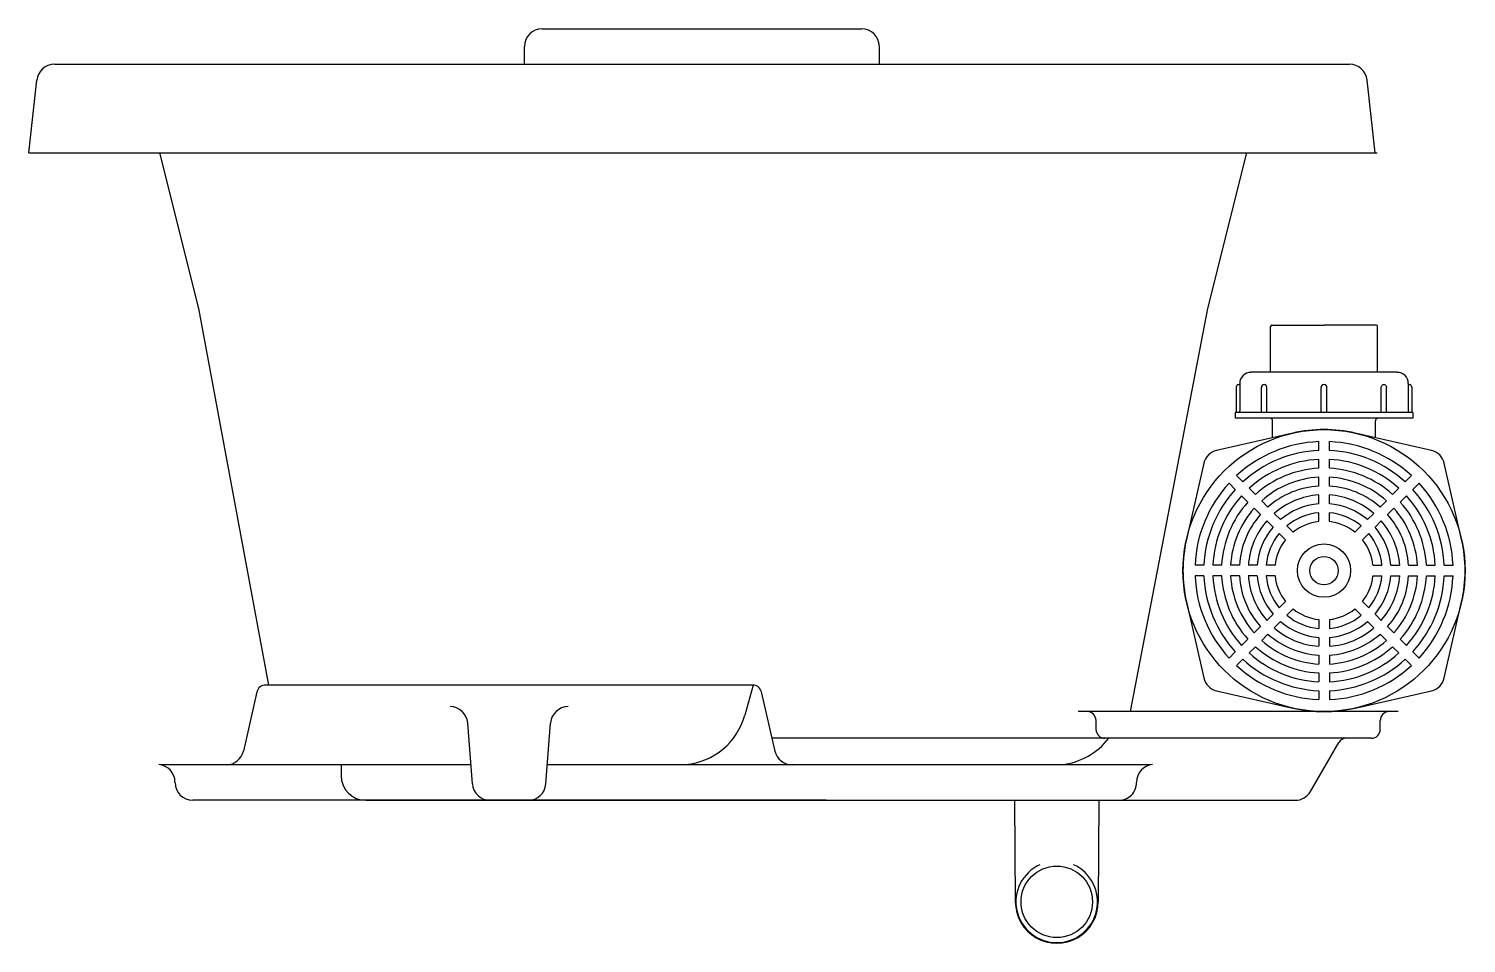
# Model space of a CAD drawing. Header units: millimetres. Extents: x -1265.713 to -1264.903, y 2265.394 to 2265.909.
import ezdxf

# ---------------------------------------------------------------- set-up
doc = ezdxf.new("R2010")
doc.units = ezdxf.units.MM
doc.header["$LTSCALE"] = 10
doc.layers.add('BOMBA-HJ', color=7, linetype='Continuous')
doc.layers.add('jacuzzi', color=1, linetype='Continuous')

# ---------------------------------------------------------------- blocks, each defined once
blk = doc.blocks.new('*E2')
at = {"layer": 'BOMBA-HJ', "color": 1, "linetype": 'Continuous'}
for centre, start, end in [((3.16, 18.577), 270, 0), ((12.74, 18.577), 180, 270)]:
    blk.add_arc(centre, 0.04, start, end, dxfattribs=at)

msp = doc.modelspace()

# ---------------------------------------------------------------- linework, layer by layer
at = {"layer": 'jacuzzi'}
for p, q in [((-1265.42329, 2265.90936), (-1265.24329, 2265.90936)), ((-1265.43329, 2265.88936), (-1265.43329, 2265.89936)), ((-1265.23329, 2265.88936), (-1265.23329, 2265.89936)), ((-1265.69822, 2265.88936), (-1264.96836, 2265.88936)), ((-1265.71268, 2265.83936), (-1265.70817, 2265.88045)), ((-1264.9539, 2265.83936), (-1264.95842, 2265.88045)), ((-1265.71268, 2265.83936), (-1264.95268, 2265.83936)), ((-1265.63896, 2265.83936), (-1265.61702, 2265.75161)), ((-1265.02641, 2265.83936), (-1265.04835, 2265.75161)), ((-1265.61702, 2265.75161), (-1265.57764, 2265.53936)), ((-1265.04835, 2265.75161), (-1265.09193, 2265.52436)), ((-1265.58408, 2265.53548), (-1265.59171, 2265.50213)), ((-1265.3045, 2265.53936), (-1265.57921, 2265.53936)), ((-1265.3045, 2265.53936), (-1265.3092, 2265.52229)), ((-1265.29981, 2265.53548), (-1265.29218, 2265.50213)), ((-1264.94097, 2265.52436), (-1265.12119, 2265.52436)), ((-1265.11119, 2265.51436), (-1265.11119, 2265.51936)), ((-1264.95097, 2265.51436), (-1264.95097, 2265.51936)), ((-1265.46265, 2265.4836), (-1265.46528, 2265.51793)), ((-1265.42124, 2265.4836), (-1265.41861, 2265.51793)), ((-1264.95597, 2265.50936), (-1265.29383, 2265.50936)), ((-1264.9903, 2265.47936), (-1264.97442, 2265.50686)), ((-1265.46348, 2265.49436), (-1265.63821, 2265.49436)), ((-1265.53666, 2265.49436), (-1265.53666, 2265.48836)), ((-1265.08042, 2265.49436), (-1265.42041, 2265.49436)), ((-1265.63026, 2265.48436), (-1265.63026, 2265.48457)), ((-1265.26331, 2265.47436), (-1265.62026, 2265.47436)), ((-1265.52266, 2265.47436), (-1265.07392, 2265.47436)), ((-1265.15708, 2265.47436), (-1265.15667, 2265.41705)), ((-1265.14952, 2265.47436), (-1264.99896, 2265.47436)), ((-1265.10953, 2265.47436), (-1265.10995, 2265.41705))]:
    msp.add_line(p, q, dxfattribs=at)
at = {"layer": 'jacuzzi', "linetype": 'Continuous'}
for p, q in [((-1265.01278, 2265.71565), (-1265.01278, 2265.74144)), ((-1265.01202, 2265.7422), (-1264.98268, 2265.7422)), ((-1264.95335, 2265.7422), (-1264.98268, 2265.7422)), ((-1264.95259, 2265.71565), (-1264.95259, 2265.74144)), ((-1264.94148, 2265.71565), (-1265.0241, 2265.71565)), ((-1265.03218, 2265.70725), (-1265.03218, 2265.69305)), ((-1265.03068, 2265.70875), (-1265.03058, 2265.70875)), ((-1265.03018, 2265.70935), (-1265.03018, 2265.69385)), ((-1265.01795, 2265.69305), (-1265.01795, 2265.7071)), ((-1265.01493, 2265.69305), (-1265.01493, 2265.7071)), ((-1264.98433, 2265.69305), (-1264.98433, 2265.7071)), ((-1264.98103, 2265.69305), (-1264.98103, 2265.7071)), ((-1264.95043, 2265.69305), (-1264.95043, 2265.7071)), ((-1264.94742, 2265.69305), (-1264.94742, 2265.7071)), ((-1264.93518, 2265.70935), (-1264.93518, 2265.69385)), ((-1264.93468, 2265.70875), (-1264.93478, 2265.70875)), ((-1264.93318, 2265.70725), (-1264.93318, 2265.69305)), ((-1264.93268, 2265.69305), (-1265.03268, 2265.69305)), ((-1265.03268, 2265.69305), (-1265.03268, 2265.68975)), ((-1264.93268, 2265.68975), (-1265.03268, 2265.68975)), ((-1265.01164, 2265.67881), (-1265.01164, 2265.68823)), ((-1264.95373, 2265.67881), (-1264.95373, 2265.68823)), ((-1264.93268, 2265.69305), (-1264.93268, 2265.68975)), ((-1265.00029, 2265.68139), (-1265.04319, 2265.67164)), ((-1264.92218, 2265.67164), (-1264.96508, 2265.68139)), ((-1264.98568, 2265.67156), (-1264.98568, 2265.67657)), ((-1264.97968, 2265.67156), (-1264.97968, 2265.67657)), ((-1265.05047, 2265.66437), (-1265.06021, 2265.62147)), ((-1264.98568, 2265.66155), (-1264.98568, 2265.66656)), ((-1264.97968, 2265.66155), (-1264.97968, 2265.66656)), ((-1264.90516, 2265.62147), (-1264.9149, 2265.66437)), ((-1265.02843, 2265.65385), (-1265.03197, 2265.65739)), ((-1264.98568, 2265.65153), (-1264.98568, 2265.65654)), ((-1264.97968, 2265.65153), (-1264.97968, 2265.65654)), ((-1264.93693, 2265.65385), (-1264.9334, 2265.65739)), ((-1265.03268, 2265.64961), (-1265.03622, 2265.65315)), ((-1265.02136, 2265.64677), (-1265.0249, 2265.65031)), ((-1264.94401, 2265.64677), (-1264.94047, 2265.65031)), ((-1264.93269, 2265.64961), (-1264.92915, 2265.65315)), ((-1265.0256, 2265.64253), (-1265.02914, 2265.64607)), ((-1265.01427, 2265.63969), (-1265.01781, 2265.64323)), ((-1264.98568, 2265.64151), (-1264.98568, 2265.64652)), ((-1264.97968, 2265.64151), (-1264.97968, 2265.64652)), ((-1264.9511, 2265.63969), (-1264.94755, 2265.64323)), ((-1264.93977, 2265.64253), (-1264.93623, 2265.64607)), ((-1265.01852, 2265.63545), (-1265.02206, 2265.63899)), ((-1265.01143, 2265.62836), (-1265.01497, 2265.63191)), ((-1265.00718, 2265.6326), (-1265.01073, 2265.63615)), ((-1264.98568, 2265.63147), (-1264.98568, 2265.63649)), ((-1264.97968, 2265.63147), (-1264.97968, 2265.63649)), ((-1264.95819, 2265.6326), (-1264.95464, 2265.63615)), ((-1264.95394, 2265.62836), (-1264.9504, 2265.63191)), ((-1264.94685, 2265.63545), (-1264.94331, 2265.63899)), ((-1265.00432, 2265.62126), (-1265.00788, 2265.62481)), ((-1265.00008, 2265.6255), (-1265.00364, 2265.62905)), ((-1264.96529, 2265.6255), (-1264.96173, 2265.62905)), ((-1264.96104, 2265.62126), (-1264.95749, 2265.62481)), ((-1265.05038, 2265.60686), (-1265.05539, 2265.60686)), ((-1265.05038, 2265.60086), (-1265.05539, 2265.60086)), ((-1265.04037, 2265.60686), (-1265.04538, 2265.60686)), ((-1265.04037, 2265.60086), (-1265.04538, 2265.60086)), ((-1265.03036, 2265.60686), (-1265.03537, 2265.60686)), ((-1265.03036, 2265.60086), (-1265.03537, 2265.60086)), ((-1265.02033, 2265.60686), (-1265.02535, 2265.60686)), ((-1265.02033, 2265.60086), (-1265.02535, 2265.60086)), ((-1265.01029, 2265.60686), (-1265.01531, 2265.60686)), ((-1265.01029, 2265.60086), (-1265.01531, 2265.60086)), ((-1264.95508, 2265.60686), (-1264.95006, 2265.60686)), ((-1264.95508, 2265.60086), (-1264.95006, 2265.60086)), ((-1264.94504, 2265.60686), (-1264.94002, 2265.60686)), ((-1264.94504, 2265.60086), (-1264.94002, 2265.60086)), ((-1264.93501, 2265.60686), (-1264.93, 2265.60686)), ((-1264.93501, 2265.60086), (-1264.93, 2265.60086)), ((-1264.925, 2265.60686), (-1264.91999, 2265.60686)), ((-1264.925, 2265.60086), (-1264.91999, 2265.60086)), ((-1264.91498, 2265.60686), (-1264.90998, 2265.60686)), ((-1264.91498, 2265.60086), (-1264.90998, 2265.60086)), ((-1265.06021, 2265.58625), (-1265.05047, 2265.54335)), ((-1265.00432, 2265.58646), (-1265.00788, 2265.58291)), ((-1264.96104, 2265.58646), (-1264.95749, 2265.58291)), ((-1264.9149, 2265.54335), (-1264.90516, 2265.58625)), ((-1265.01143, 2265.57936), (-1265.01497, 2265.57582)), ((-1265.00718, 2265.57512), (-1265.01073, 2265.57157)), ((-1265.00008, 2265.58222), (-1265.00364, 2265.57867)), ((-1264.98568, 2265.57626), (-1264.98568, 2265.57123)), ((-1264.97968, 2265.57626), (-1264.97968, 2265.57123)), ((-1264.96529, 2265.58222), (-1264.96173, 2265.57867)), ((-1264.95819, 2265.57512), (-1264.95464, 2265.57157)), ((-1264.95394, 2265.57936), (-1264.9504, 2265.57582)), ((-1265.01852, 2265.57227), (-1265.02206, 2265.56873)), ((-1265.01427, 2265.56803), (-1265.01781, 2265.56449)), ((-1264.9511, 2265.56803), (-1264.94755, 2265.56449)), ((-1264.94685, 2265.57227), (-1264.94331, 2265.56873)), ((-1265.0256, 2265.56519), (-1265.02914, 2265.56165)), ((-1265.02136, 2265.56095), (-1265.0249, 2265.55741)), ((-1264.98568, 2265.56621), (-1264.98568, 2265.5612)), ((-1264.97968, 2265.56621), (-1264.97968, 2265.5612)), ((-1264.94401, 2265.56095), (-1264.94047, 2265.55741)), ((-1264.93977, 2265.56519), (-1264.93623, 2265.56165)), ((-1265.03268, 2265.55811), (-1265.03622, 2265.55457)), ((-1265.02843, 2265.55387), (-1265.03197, 2265.55033)), ((-1264.98568, 2265.55619), (-1264.98568, 2265.55118)), ((-1264.97968, 2265.55619), (-1264.97968, 2265.55118)), ((-1264.93693, 2265.55387), (-1264.9334, 2265.55033)), ((-1264.93269, 2265.55811), (-1264.92915, 2265.55457)), ((-1264.98568, 2265.54617), (-1264.98568, 2265.54117)), ((-1264.97968, 2265.54617), (-1264.97968, 2265.54117)), ((-1265.04319, 2265.53608), (-1265.00029, 2265.52634)), ((-1264.98568, 2265.53616), (-1264.98568, 2265.53116)), ((-1264.97968, 2265.53616), (-1264.97968, 2265.53116)), ((-1264.96508, 2265.52634), (-1264.92218, 2265.53608))]:
    msp.add_line(p, q, dxfattribs=at)
at = {"layer": 'jacuzzi'}
for centre, major_axis, start_param, end_param in [((-1265.42329, 2265.89936), (0.00707, 0.00707), 0.785398, 2.356194), ((-1265.24329, 2265.89936), (-0.00707, 0.00707), 3.926991, 5.497787), ((-1265.69822, 2265.87936), (-0.00707, 0.00707), -0.785398, 0.675859), ((-1264.96836, 2265.87936), (0.00707, 0.00707), 5.607327, 7.068583), ((-1265.57921, 2265.53436), (0.00354, 0.00354), 0.785398, 2.131319), ((-1265.30468, 2265.53436), (0.00354, 0.00354), 5.722662, 7.068583), ((-1265.47525, 2265.51717), (-0.00707, 0.00707), 4.003402, 5.497787), ((-1265.40864, 2265.51717), (0.00707, 0.00707), 0.785398, 2.279783), ((-1265.34584, 2265.53236), (0.02687, 0.02687), 4.020879, 5.229421), ((-1265.11619, 2265.51936), (0.00354, 0.00354), 5.497787, 7.068583), ((-1264.94597, 2265.51936), (-0.00354, 0.00354), -0.785398, 0.785398), ((-1265.10619, 2265.51436), (0.00354, 0.00354), 2.356194, 3.926991), ((-1264.95597, 2265.51436), (-0.00354, 0.00354), 2.356194, 3.926991), ((-1265.60146, 2265.50436), (-0.00707, 0.00707), 2.356194, 3.702116), ((-1265.28243, 2265.50436), (0.00707, 0.00707), 2.58107, 3.926991), ((-1265.13423, 2265.53236), (0.02687, 0.02687), 4.025124, 4.847784), ((-1264.97009, 2265.50436), (-0.00354, 0.00354), -0.785398, 0.261799), ((-1265.64026, 2265.48457), (-0.00707, 0.00707), 3.926991, 5.403204), ((-1265.0783, 2265.48459), (0.00707, 0.00707), 0.883532, 2.367601), ((-1265.52266, 2265.48836), (-0.0099, 0.0099), 0.785398, 2.356194), ((-1265.62026, 2265.48436), (-0.00707, 0.00707), 0.785398, 2.356194), ((-1265.45268, 2265.48436), (0.00707, 0.00707), 2.432606, 3.926991), ((-1265.43121, 2265.48436), (-0.00707, 0.00707), 2.356194, 3.85058), ((-1265.0983, 2265.48436), (-0.00707, 0.00707), 2.356194, 3.938398), ((-1264.99896, 2265.48436), (0.00707, 0.00707), 3.926991, 4.974188), ((-1265.13331, 2265.41712), (-0.01626, 0.01626), -0.359988, 5.072377), ((-1265.13331, 2265.41712), (0.01425, 0.01425), 5.497787, 11.780972), ((-1265.13331, 2265.41712), (0.01652, 0.01652), 2.356194, 5.497787)]:
    msp.add_ellipse(centre, major_axis=major_axis, ratio=1, start_param=start_param, end_param=end_param, dxfattribs=at)
at = {"layer": 'jacuzzi', "linetype": 'Continuous'}
for centre, major_axis, ratio, start_param, end_param in [((-1265.01202, 2265.74144), (0.000539, 0.000539), 1, 0.785398, 2.356194), ((-1264.95335, 2265.74144), (-0.000539, 0.000539), 1, 3.926991, 5.497787), ((-1265.02388, 2265.70935), (-0.00445, 0.00445), 1, -0.785398, 0.785398), ((-1264.94148, 2265.70935), (0.00445, 0.00445), 1, 5.497787, 7.068583), ((-1265.03068, 2265.70725), (0.00106, 0.00106), 1, 0.785398, 2.356194), ((-1265.01644, 2265.7071), (0, 0.00165), 0.913483, -1.570796, 1.570796), ((-1264.98268, 2265.7071), (-0.00117, 0.00117), 1, 3.926991, 7.068583), ((-1264.93468, 2265.70725), (-0.00106, 0.00106), 1, 3.926991, 5.497787), ((-1264.98268, 2265.60386), (0.05621, 0.05621), 1, 5.497787, 11.780972), ((-1265.03086, 2265.69374), (-0.000484, 0.000484), 1, 2.391267, 4.098081), ((-1265.01316, 2265.68823), (-0.00108, 0.00108), 1, 3.926991, 5.497787), ((-1264.9522, 2265.68823), (0.00108, 0.00108), 1, 0.785398, 2.356194), ((-1264.93451, 2265.69374), (0.000484, 0.000484), 1, 2.185104, 3.891918), ((-1264.98268, 2265.60386), (0.05621, 0.05621), 1, 0.56207, 1.008727), ((-1264.98268, 2265.60386), (0.05145, 0.05145), 1, 0.826638, 1.529557), ((-1264.98268, 2265.60386), (0.05145, 0.05145), 1, 0.041239, 0.744159), ((-1265.04106, 2265.66223), (0.00682, 0.00682), 1, 1.008727, 2.132866), ((-1264.98268, 2265.60386), (0.04792, 0.04792), 1, 0.829682, 1.526512), ((-1264.98268, 2265.60386), (0.04438, 0.04438), 1, 0.833213, 1.522982), ((-1264.98268, 2265.60386), (-0.04792, 0.04792), 1, -1.526512, -0.829682), ((-1264.98268, 2265.60386), (-0.04438, 0.04438), 1, -1.522982, -0.833213), ((-1264.92431, 2265.66223), (0.00682, 0.00682), 1, 5.721116, 6.845255), ((-1264.98268, 2265.60386), (0.04085, 0.04085), 1, 0.837355, 1.51884), ((-1264.98268, 2265.60386), (0.03731, 0.03731), 1, 0.842283, 1.513911), ((-1264.98268, 2265.60386), (-0.04085, 0.04085), 1, -1.51884, -0.837355), ((-1264.98268, 2265.60386), (-0.03731, 0.03731), 1, -1.513911, -0.842283), ((-1264.98268, 2265.60386), (0.05145, 0.05145), 1, 1.612036, 2.314955), ((-1264.98268, 2265.60386), (-0.04792, 0.04792), 1, 0.044284, 0.741114), ((-1264.98268, 2265.60386), (0.03378, 0.03378), 1, 0.848245, 1.507949), ((-1264.98268, 2265.60386), (-0.03378, 0.03378), 1, -1.507949, -0.848245), ((-1264.98268, 2265.60386), (0.04792, 0.04792), 1, 5.542071, 6.238901), ((-1264.98268, 2265.60386), (0.05145, 0.05145), 1, 5.539027, 6.241946), ((-1264.98268, 2265.60386), (-0.04438, 0.04438), 1, 0.047814, 0.737584), ((-1264.98268, 2265.60386), (0.04085, 0.04085), 1, 1.622753, 2.304238), ((-1264.98268, 2265.60386), (0.03024, 0.03024), 1, 0.855604, 1.50059), ((-1264.98268, 2265.60386), (0.0267, 0.0267), 1, 0.864917, 1.491277), ((-1264.98268, 2265.60386), (-0.03024, 0.03024), 1, -1.50059, -0.855604), ((-1264.98268, 2265.60386), (-0.0267, 0.0267), 1, -1.491277, -0.864917), ((-1264.98268, 2265.60386), (0.04085, 0.04085), 1, 5.549744, 6.231229), ((-1264.98268, 2265.60386), (-0.04438, 0.04438), 1, 3.974805, 4.664575), ((-1264.98268, 2265.60386), (-0.03731, 0.03731), 1, 0.056885, 0.728513), ((-1264.98268, 2265.60386), (0.03378, 0.03378), 1, 1.633643, 2.293348), ((-1264.98268, 2265.60386), (0.03024, 0.03024), 1, 1.641002, 2.285988), ((-1264.98268, 2265.60386), (0.02317, 0.02317), 1, 0.877083, 1.479111), ((-1264.98268, 2265.60386), (0.01963, 0.01963), 1, 0.893653, 1.462541), ((-1264.98268, 2265.60386), (-0.02317, 0.02317), 1, -1.479111, -0.877083), ((-1264.98268, 2265.60386), (-0.01963, 0.01963), 1, -1.462541, -0.893653), ((-1264.98268, 2265.60386), (0.03024, 0.03024), 1, 5.567993, 6.212979), ((-1264.98268, 2265.60386), (-0.03378, 0.03378), 1, 3.989838, 4.649542), ((-1264.98268, 2265.60386), (0.03731, 0.03731), 1, 5.554672, 6.2263), ((-1264.98268, 2265.60386), (-0.0267, 0.0267), 1, 0.079519, 0.705879), ((-1264.98268, 2265.60386), (-0.02317, 0.02317), 1, 0.091685, 0.693713), ((-1264.98268, 2265.60386), (0.02317, 0.02317), 1, 5.589472, 6.1915), ((-1264.98268, 2265.60386), (-0.0267, 0.0267), 1, 4.00651, 4.63287), ((-1264.98268, 2265.60386), (0.05621, 0.05621), 1, 2.132866, 2.579523), ((-1264.98268, 2265.60386), (-0.01963, 0.01963), 1, 0.108255, 0.677143), ((-1264.98268, 2265.60386), (-0.01061, 0.01061), 1, 3.926991, 10.210176), ((-1264.98268, 2265.60386), (0.01963, 0.01963), 1, 5.606042, 6.17493), ((-1264.98268, 2265.60386), (0.05621, 0.05621), 1, 5.274459, 5.721116), ((-1264.98268, 2265.60386), (-0.00566, 0.00566), 1, 3.926991, 10.210176), ((-1264.98268, 2265.60386), (-0.05145, 0.05145), 1, 0.826638, 1.529557), ((-1264.98268, 2265.60386), (0.04792, 0.04792), 1, 2.400479, 3.097309), ((-1264.98268, 2265.60386), (0.04438, 0.04438), 1, 2.404009, 3.093778), ((-1264.98268, 2265.60386), (-0.04085, 0.04085), 1, 0.837355, 1.51884), ((-1264.98268, 2265.60386), (0.03731, 0.03731), 1, 2.413079, 3.084708), ((-1264.98268, 2265.60386), (-0.03378, 0.03378), 1, 0.848245, 1.507949), ((-1264.98268, 2265.60386), (-0.03024, 0.03024), 1, 0.855604, 1.50059), ((-1264.98268, 2265.60386), (0.0267, 0.0267), 1, 2.435714, 3.062073), ((-1264.98268, 2265.60386), (0.02317, 0.02317), 1, 2.44788, 3.049907), ((-1264.98268, 2265.60386), (0.01963, 0.01963), 1, 2.46445, 3.033338), ((-1264.98268, 2265.60386), (-0.01963, 0.01963), 1, 3.249848, 3.818736), ((-1264.98268, 2265.60386), (0.02317, 0.02317), 1, 4.804074, 5.406102), ((-1264.98268, 2265.60386), (0.0267, 0.0267), 1, 4.791908, 5.418268), ((-1264.98268, 2265.60386), (-0.03024, 0.03024), 1, 3.211799, 3.856785), ((-1264.98268, 2265.60386), (0.03378, 0.03378), 1, 4.775236, 5.43494), ((-1264.98268, 2265.60386), (-0.03731, 0.03731), 1, 3.198478, 3.870106), ((-1264.98268, 2265.60386), (-0.04085, 0.04085), 1, 3.193549, 3.875034), ((-1264.98268, 2265.60386), (0.04438, 0.04438), 1, 4.760203, 5.449973), ((-1264.98268, 2265.60386), (-0.04792, 0.04792), 1, 3.185877, 3.882707), ((-1264.98268, 2265.60386), (-0.05145, 0.05145), 1, 3.182832, 3.885751), ((-1264.98268, 2265.60386), (-0.0267, 0.0267), 1, 1.650316, 2.276675), ((-1264.98268, 2265.60386), (-0.02317, 0.02317), 1, 1.662482, 2.264509), ((-1264.98268, 2265.60386), (-0.01963, 0.01963), 1, 1.679051, 2.247939), ((-1264.98268, 2265.60386), (0.01963, 0.01963), 1, 4.035246, 4.604134), ((-1264.98268, 2265.60386), (0.02317, 0.02317), 1, 4.018676, 4.620704), ((-1264.98268, 2265.60386), (0.0267, 0.0267), 1, 4.00651, 4.63287), ((-1264.98268, 2265.60386), (-0.03378, 0.03378), 1, 1.633643, 2.293348), ((-1264.98268, 2265.60386), (-0.03024, 0.03024), 1, 1.641002, 2.285988), ((-1264.98268, 2265.60386), (0.03024, 0.03024), 1, 3.997197, 4.642183), ((-1264.98268, 2265.60386), (0.03378, 0.03378), 1, 3.989838, 4.649542), ((-1264.98268, 2265.60386), (-0.04085, 0.04085), 1, 1.622753, 2.304238), ((-1264.98268, 2265.60386), (-0.03731, 0.03731), 1, 1.627681, 2.29931), ((-1264.98268, 2265.60386), (0.03731, 0.03731), 1, 3.983876, 4.655504), ((-1264.98268, 2265.60386), (0.04085, 0.04085), 1, 3.978947, 4.660432), ((-1264.98268, 2265.60386), (-0.04792, 0.04792), 1, 1.61508, 2.31191), ((-1264.98268, 2265.60386), (-0.04438, 0.04438), 1, 1.618611, 2.30838), ((-1264.98268, 2265.60386), (0.04438, 0.04438), 1, 3.974805, 4.664575), ((-1264.98268, 2265.60386), (0.04792, 0.04792), 1, 3.971275, 4.668105), ((-1265.04106, 2265.54549), (-0.00682, 0.00682), 1, 1.008727, 2.132866), ((-1264.98268, 2265.60386), (-0.05145, 0.05145), 1, 1.612036, 2.314955), ((-1264.98268, 2265.60386), (-0.05145, 0.05145), 1, 2.397434, 3.100353), ((-1264.92431, 2265.54549), (-0.00682, 0.00682), 1, 2.579523, 3.703662), ((-1264.98268, 2265.60386), (-0.05621, 0.05621), 1, 2.132866, 2.579523)]:
    msp.add_ellipse(centre, major_axis=major_axis, ratio=ratio, start_param=start_param, end_param=end_param, dxfattribs=at)
at = {"layer": 'jacuzzi', "linetype": 'Continuous', "extrusion": (0, 0, -1)}
msp.add_ellipse((-1264.94893, 2265.7071), major_axis=(0, 0.00165), ratio=0.913483, start_param=4.712389, end_param=7.853982, dxfattribs=at)

# ---------------------------------------------------------------- block references
at = {"layer": 'jacuzzi', "xscale": 0.01000000000021828, "yscale": 0.00999999999839929, "zscale": 0.01}
msp.add_blockref('*E2', (-1265.06218, 2265.52338), dxfattribs=at)

doc.saveas('drawing.dxf')
